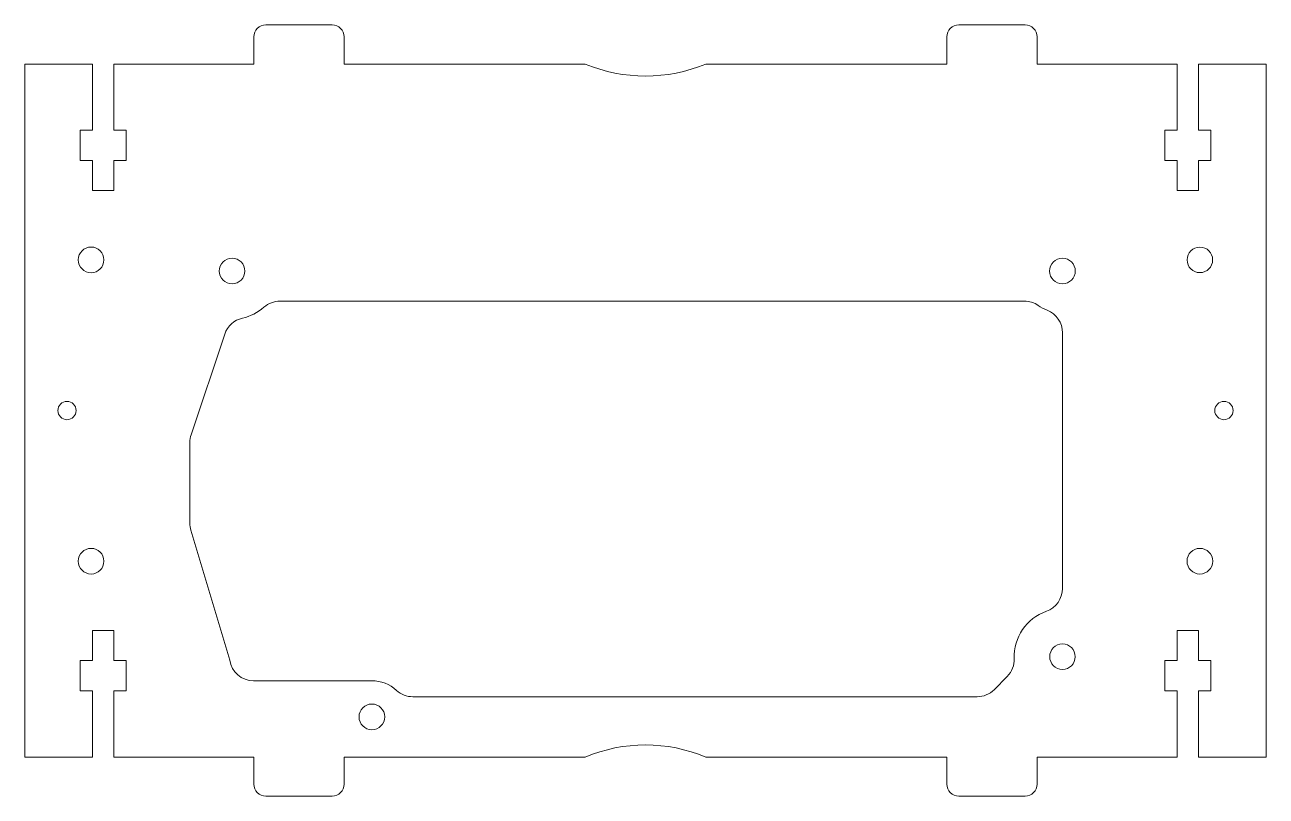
# Model space of a CAD drawing. Header units: millimetres. Extents: x 217 to 423, y 413 to 541.
import ezdxf

# ---------------------------------------------------------------- set-up
doc = ezdxf.new("R2010")
doc.units = ezdxf.units.MM

msp = doc.modelspace()

# ---------------------------------------------------------------- linework, layer by layer
at = {"color": 7, "linetype": 'Continuous', "lineweight": 15}
for p, q in [((268, 541.05), (257, 541.05)), ((372, 541.05), (383, 541.05)), ((255, 539.05), (255, 534.55)), ((270, 534.55), (270, 539.05)), ((370, 534.55), (370, 539.05)), ((385, 539.05), (385, 534.55)), ((217, 534.55), (217, 419.55)), ((228.23, 534.55), (217, 534.55)), ((228.23, 523.55), (228.23, 534.55)), ((231.78, 523.55), (231.78, 534.55)), ((255, 534.55), (231.78, 534.55)), ((270, 534.55), (310, 534.55)), ((370, 534.55), (330, 534.55)), ((408.23, 534.55), (385, 534.55)), ((408.23, 523.55), (408.23, 534.55)), ((411.78, 523.55), (411.78, 534.55)), ((423, 534.55), (411.78, 534.55)), ((423, 419.55), (423, 534.55)), ((228.23, 523.55), (226.19, 523.55)), ((226.19, 523.55), (226.19, 518.55)), ((233.81, 523.55), (231.78, 523.55)), ((233.81, 518.55), (233.81, 523.55)), ((406.19, 523.55), (408.23, 523.55)), ((406.19, 518.55), (406.19, 523.55)), ((411.78, 523.55), (413.81, 523.55)), ((413.81, 523.55), (413.81, 518.55)), ((226.19, 518.55), (228.23, 518.55)), ((228.23, 513.55), (228.23, 518.55)), ((231.78, 513.55), (231.78, 518.55)), ((231.78, 518.55), (233.81, 518.55)), ((408.23, 518.55), (406.19, 518.55)), ((408.23, 513.55), (408.23, 518.55)), ((411.78, 513.55), (411.78, 518.55)), ((413.81, 518.55), (411.78, 518.55)), ((228.23, 513.55), (231.78, 513.55)), ((411.78, 513.55), (408.23, 513.55)), ((259.34, 495.2), (382.88, 495.2)), ((244.6, 473.03), (250.18, 489.74)), ((389.2, 489.95), (389.2, 447.51)), ((244.4, 458.35), (244.4, 471.77)), ((251, 435.61), (244.56, 457.21)), ((228.23, 440.55), (231.78, 440.55)), ((228.23, 435.55), (228.23, 440.55)), ((231.78, 440.55), (231.78, 435.55)), ((411.78, 440.55), (408.23, 440.55)), ((408.23, 440.55), (408.23, 435.55)), ((411.78, 440.55), (411.78, 435.55)), ((226.19, 435.55), (228.23, 435.55)), ((226.19, 430.55), (226.19, 435.55)), ((231.78, 435.55), (233.81, 435.55)), ((233.81, 435.55), (233.81, 430.55)), ((408.23, 435.55), (406.19, 435.55)), ((406.19, 435.55), (406.19, 430.55)), ((413.81, 435.55), (411.78, 435.55)), ((413.81, 430.55), (413.81, 435.55)), ((380.04, 432.91), (377.86, 430.72)), ((228.23, 430.55), (226.19, 430.55)), ((228.23, 419.55), (228.23, 430.55)), ((231.78, 430.55), (231.78, 419.55)), ((233.81, 430.55), (231.78, 430.55)), ((274.6, 432.21), (254.96, 432.21)), ((406.19, 430.55), (408.23, 430.55)), ((408.23, 430.55), (408.23, 419.55)), ((411.78, 430.55), (411.78, 419.55)), ((411.78, 430.55), (413.81, 430.55)), ((375.03, 429.55), (281.4, 429.55)), ((217, 419.55), (228.23, 419.55)), ((231.78, 419.55), (255, 419.55)), ((255, 415.05), (255, 419.55)), ((270, 419.55), (310, 419.55)), ((270, 419.55), (270, 415.05)), ((370, 419.55), (330, 419.55)), ((370, 419.55), (370, 415.05)), ((385, 419.55), (408.23, 419.55)), ((385, 415.05), (385, 419.55)), ((411.78, 419.55), (423, 419.55)), ((268, 413.05), (257, 413.05)), ((372, 413.05), (383, 413.05))]:
    msp.add_line(p, q, dxfattribs=at)
for centre, radius in [((228, 502.05), 2.13), ((412, 502.05), 2.12), ((251.4, 500.2), 2.12), ((389.2, 500.2), 2.13), ((224, 477.05), 1.52), ((416, 477.05), 1.52), ((228, 452.05), 2.13), ((412, 452.05), 2.13), ((389.2, 436.2), 2.12), ((274.6, 426.21), 2.13)]:
    msp.add_circle(centre, radius, dxfattribs=at)
for centre, radius, start, end in [((257, 539.05), 2, 90, 180), ((268, 539.05), 2, 360, 90), ((372, 539.05), 2, 90, 180), ((383, 539.05), 2, 0, 90), ((320, 558.55), 26, 247.3801, 292.6199), ((259.34, 491.2), 4, 90, 131.4096), ((382.88, 491.2), 4, 54.9032, 90), ((389.2, 500.2), 7, 234.9032, 248.6763), ((253.98, 488.47), 4, 102.3719, 161.5334), ((251.4, 500.2), 8, 282.3719, 311.4096), ((385.2, 489.95), 4, 360, 68.6763), ((248.4, 471.77), 4, 161.5334, 180), ((248.4, 458.35), 4, 180, 196.606), ((385.2, 447.51), 4, 289.4712, 360), ((389.2, 436.2), 8, 109.4712, 182.1896), ((254.96, 436.21), 4, 188.6807, 270), ((377.21, 435.74), 4, 315, 2.1896), ((274.6, 426.21), 6, 47.2228, 90), ((281.4, 433.55), 4, 227.2228, 270), ((375.03, 433.55), 4, 270, 315), ((320, 395.55), 26, 67.3801, 112.6199), ((257, 415.05), 2, 180, 270), ((268, 415.05), 2, 270, 360), ((372, 415.05), 2, 180, 270), ((383, 415.05), 2, 270, 360)]:
    msp.add_arc(centre, radius, start, end, dxfattribs=at)

doc.saveas('drawing.dxf')
